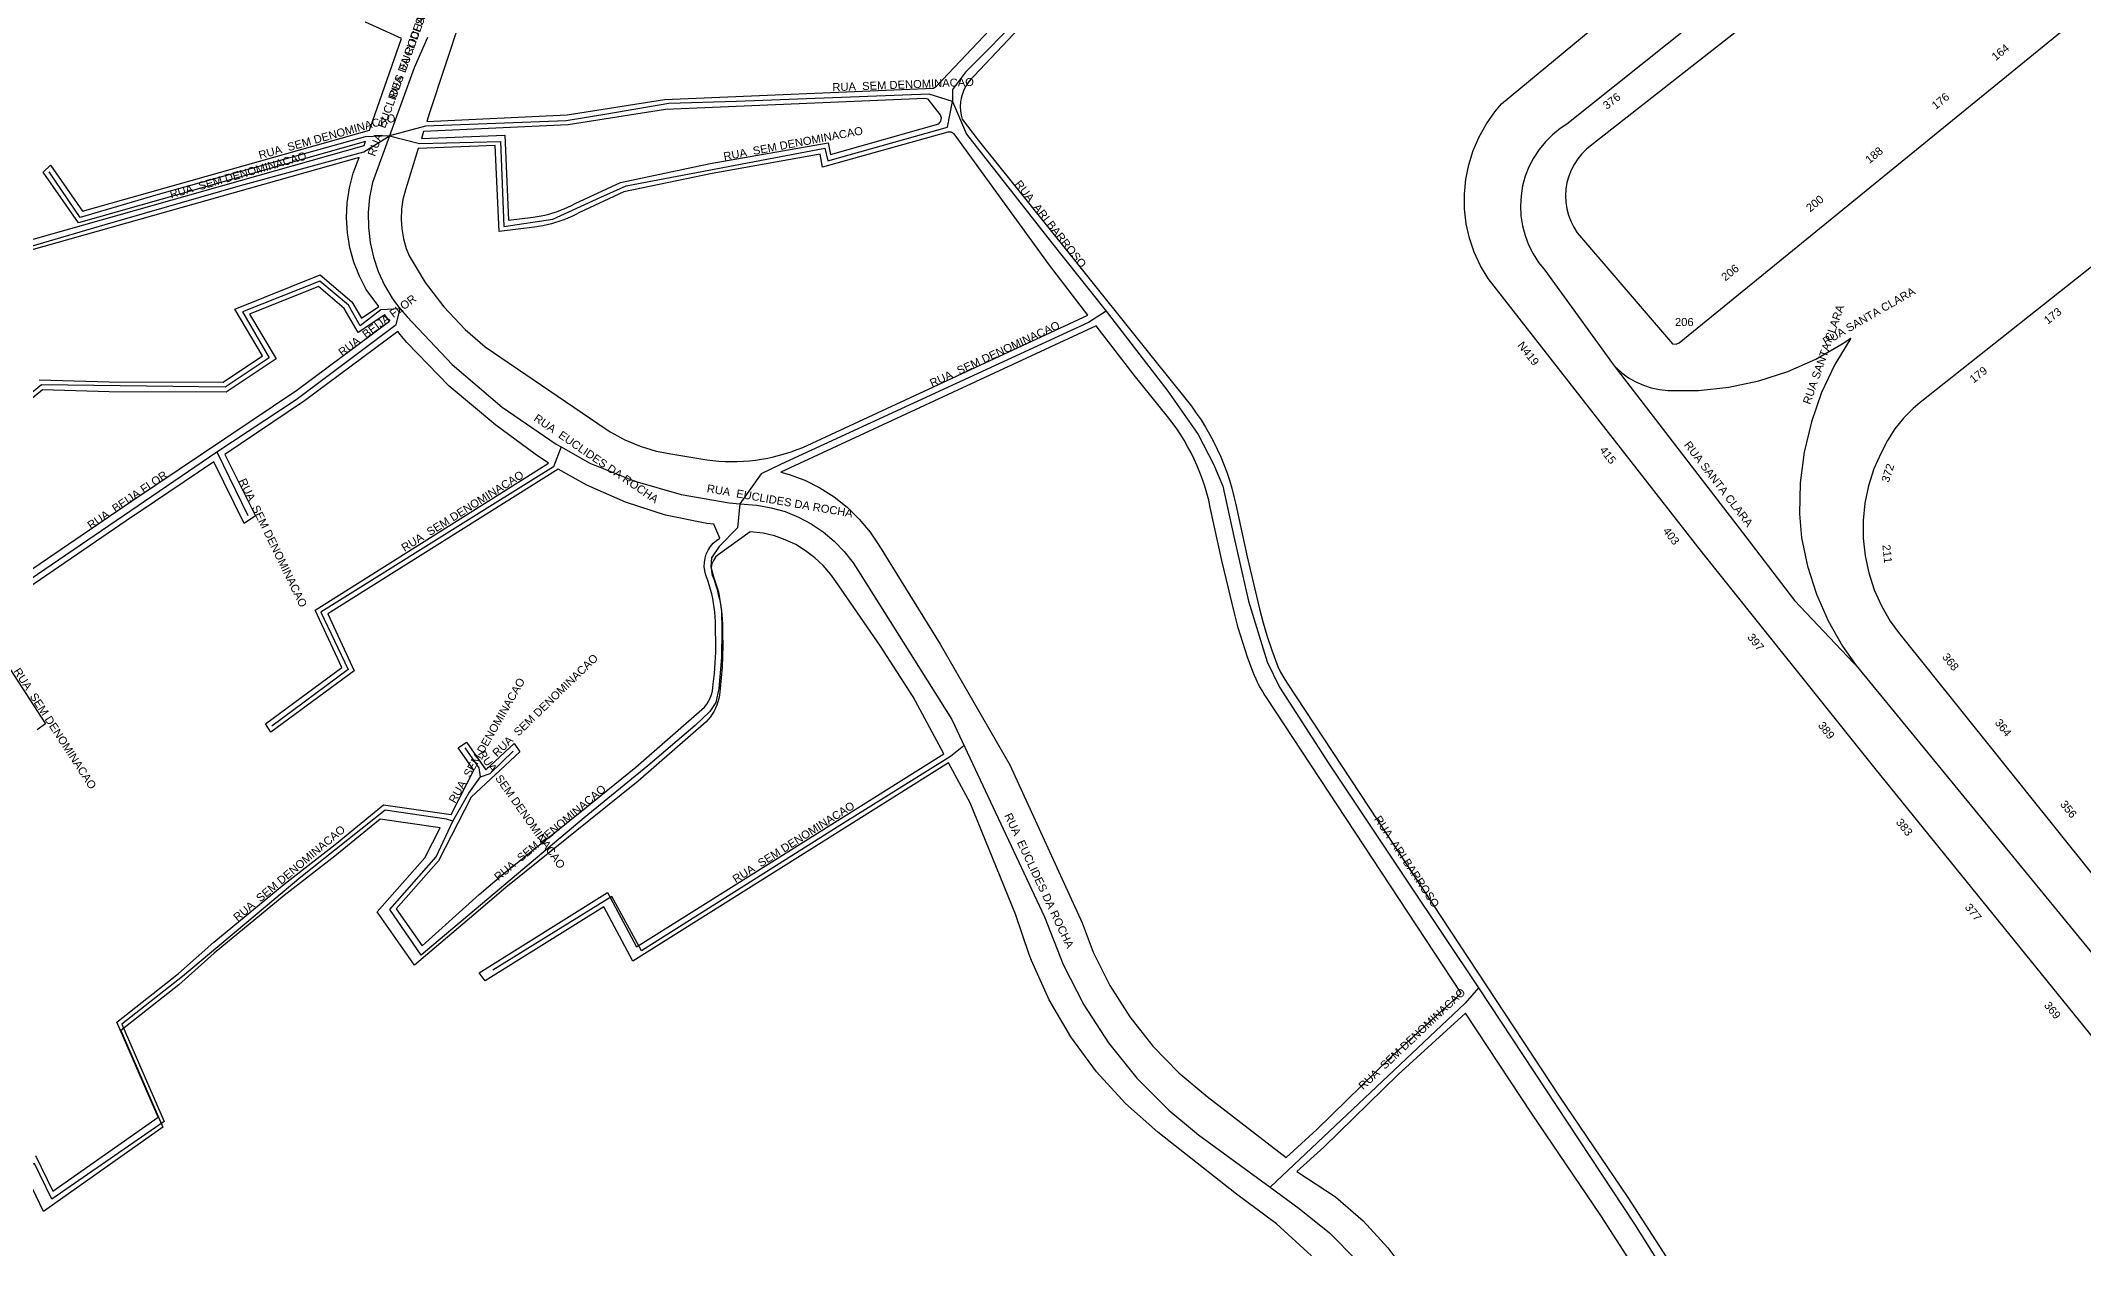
# Model space of a CAD drawing. Header units: millimetres. Extents: x 617751 to 636088, y 68402 to 77988.
# Drawn here: x 628603.1 to 628909.4, y 71930.2 to 72111.1 of the extents above; entities that cross this region are included whole.
import ezdxf

# ---------------------------------------------------------------- set-up
doc = ezdxf.new("R2010")
doc.units = ezdxf.units.MM
doc.header["$LTSCALE"] = 3
doc.header["$MEASUREMENT"] = 0
for name, color, linetype in [('ALINHAMENTO PREDIAL', 120, 'Continuous'), ('NOME LOGRADOURO', 252, 'Continuous'), ('NUMERAÇÃO', 7, 'Continuous')]:
    doc.layers.add(name, color=color, linetype=linetype)
doc.styles.get("Standard").update_dxf_attribs({"font": 'arial.ttf'})

msp = doc.modelspace()

# ---------------------------------------------------------------- linework, layer by layer
at = {"layer": 'ALINHAMENTO PREDIAL'}
for points in [[(628914.41, 71957.36), (628878.2, 72002.08), (628852.14, 72034.6), (628820.14, 72075.48), (628819, 72077.4), (628818.08, 72079.43), (628817.36, 72081.54), (628816.88, 72083.71), (628816.62, 72085.93), (628816.6, 72088.16), (628816.8, 72090.38), (628817.24, 72092.56), (628817.91, 72094.69), (628818.79, 72096.74), (628819.89, 72098.68), (628821.18, 72100.5), (628822.17, 72101.66), (628866.09, 72138.06), (628895.84, 72162.78), (628924.42, 72185.91)], [(628914.41, 71957.36), (628878.2, 72002.08), (628852.14, 72034.6), (628820.14, 72075.48), (628819, 72077.4), (628818.08, 72079.43), (628817.36, 72081.54), (628816.88, 72083.71), (628816.62, 72085.93), (628816.6, 72088.16), (628816.8, 72090.38), (628817.24, 72092.56), (628817.91, 72094.69), (628818.79, 72096.74), (628819.89, 72098.68), (628821.18, 72100.5), (628822.17, 72101.66), (628866.09, 72138.06), (628895.84, 72162.78), (628924.42, 72185.91)], [(628914.41, 71957.36), (628878.2, 72002.08), (628852.14, 72034.6), (628820.14, 72075.48), (628819, 72077.4), (628818.08, 72079.43), (628817.36, 72081.54), (628816.88, 72083.71), (628816.62, 72085.93), (628816.6, 72088.16), (628816.8, 72090.38), (628817.24, 72092.56), (628817.91, 72094.69), (628818.79, 72096.74), (628819.89, 72098.68), (628821.18, 72100.5), (628822.17, 72101.66), (628866.09, 72138.06), (628895.84, 72162.78), (628924.42, 72185.91)], [(628936.82, 72175.91), (628889.23, 72137.48), (628835.68, 72095.51), (628834.91, 72094.89), (628834.21, 72094.2), (628833.58, 72093.44), (628833.04, 72092.61), (628832.59, 72091.74), (628832.23, 72090.82), (628831.97, 72089.87), (628831.81, 72088.89), (628831.75, 72087.91), (628831.8, 72086.92), (628831.95, 72085.95), (628832.2, 72084.99), (628832.55, 72084.07), (628832.99, 72083.19), (628833.52, 72082.36), (628834.14, 72081.59), (628847.81, 72065.69), (628848.33, 72065.64), (628848.8, 72065.85), (628956.65, 72153.73)], [(628936.82, 72175.91), (628889.23, 72137.48), (628835.68, 72095.51), (628834.91, 72094.89), (628834.21, 72094.2), (628833.58, 72093.44), (628833.04, 72092.61), (628832.59, 72091.74), (628832.23, 72090.82), (628831.97, 72089.87), (628831.81, 72088.89), (628831.75, 72087.91), (628831.8, 72086.92), (628831.95, 72085.95), (628832.2, 72084.99), (628832.55, 72084.07), (628832.99, 72083.19), (628833.52, 72082.36), (628834.14, 72081.59), (628847.81, 72065.69), (628848.33, 72065.64), (628848.8, 72065.85), (628956.65, 72153.73)], [(628936.82, 72175.91), (628889.23, 72137.48), (628835.68, 72095.51), (628834.91, 72094.89), (628834.21, 72094.2), (628833.58, 72093.44), (628833.04, 72092.61), (628832.59, 72091.74), (628832.23, 72090.82), (628831.97, 72089.87), (628831.81, 72088.89), (628831.75, 72087.91), (628831.8, 72086.92), (628831.95, 72085.95), (628832.2, 72084.99), (628832.55, 72084.07), (628832.99, 72083.19), (628833.52, 72082.36), (628834.14, 72081.59), (628847.81, 72065.69), (628848.33, 72065.64), (628848.8, 72065.85), (628956.65, 72153.73)], [(628770.33, 72134.77), (628743.03, 72105.84), (628742.58, 72105.38), (628742.18, 72104.88), (628741.83, 72104.34), (628741.54, 72103.77), (628741.31, 72103.17), (628741.14, 72102.55), (628741.04, 72101.91), (628741, 72101.27), (628741.03, 72100.63), (628741.13, 72099.99), (628741.29, 72099.37), (628743.7, 72096.21), (628757.11, 72079.48), (628769.95, 72063.47), (628774.89, 72057.35), (628775.66, 72056.36), (628776.39, 72055.34), (628777.1, 72054.3), (628777.76, 72053.24), (628778.39, 72052.16), (628778.98, 72051.05), (628779.54, 72049.93), (628780.05, 72048.79), (628780.53, 72047.63), (628780.96, 72046.45), (628781.36, 72045.26), (628781.71, 72044.06), (628782.03, 72042.85), (628782.3, 72041.62), (628784, 72033.79), (628785.86, 72025.99), (628786.42, 72023.91), (628787.04, 72021.85), (628787.72, 72019.81), (628788.64, 72017.35), (628789.04, 72016.49), (628789.5, 72015.66), (628790.01, 72014.86), (628830.79, 71952.97), (628841.09, 71937.75), (628851.03, 71922.38)], [(628770.33, 72134.77), (628743.03, 72105.84), (628742.58, 72105.38), (628742.18, 72104.88), (628741.83, 72104.34), (628741.54, 72103.77), (628741.31, 72103.17), (628741.14, 72102.55), (628741.04, 72101.91), (628741, 72101.27), (628741.03, 72100.63), (628741.13, 72099.99), (628741.29, 72099.37), (628743.7, 72096.21), (628757.11, 72079.48), (628769.95, 72063.47), (628774.89, 72057.35), (628775.66, 72056.36), (628776.39, 72055.34), (628777.1, 72054.3), (628777.76, 72053.24), (628778.39, 72052.16), (628778.98, 72051.05), (628779.54, 72049.93), (628780.05, 72048.79), (628780.53, 72047.63), (628780.96, 72046.45), (628781.36, 72045.26), (628781.71, 72044.06), (628782.03, 72042.85), (628782.3, 72041.62), (628784, 72033.79), (628785.86, 72025.99), (628786.42, 72023.91), (628787.04, 72021.85), (628787.72, 72019.81), (628788.64, 72017.35), (628789.04, 72016.49), (628789.5, 72015.66), (628790.01, 72014.86), (628830.79, 71952.97), (628841.09, 71937.75), (628851.03, 71922.38)], [(628770.33, 72134.77), (628743.03, 72105.84), (628742.58, 72105.38), (628742.18, 72104.88), (628741.83, 72104.34), (628741.54, 72103.77), (628741.31, 72103.17), (628741.14, 72102.55), (628741.04, 72101.91), (628741, 72101.27), (628741.03, 72100.63), (628741.13, 72099.99), (628741.29, 72099.37), (628743.7, 72096.21), (628757.11, 72079.48), (628769.95, 72063.47), (628774.89, 72057.35), (628775.66, 72056.36), (628776.39, 72055.34), (628777.1, 72054.3), (628777.76, 72053.24), (628778.39, 72052.16), (628778.98, 72051.05), (628779.54, 72049.93), (628780.05, 72048.79), (628780.53, 72047.63), (628780.96, 72046.45), (628781.36, 72045.26), (628781.71, 72044.06), (628782.03, 72042.85), (628782.3, 72041.62), (628784, 72033.79), (628785.86, 72025.99), (628786.42, 72023.91), (628787.04, 72021.85), (628787.72, 72019.81), (628788.64, 72017.35), (628789.04, 72016.49), (628789.5, 72015.66), (628790.01, 72014.86), (628830.79, 71952.97), (628841.09, 71937.75), (628851.03, 71922.38)], [(628598.97, 72080.55), (628651.62, 72095.43), (628651.83, 72096.01), (628608.75, 72083.84), (628603.49, 72091.42), (628604.58, 72092.48), (628609.38, 72085.57), (628652.43, 72097.73), (628652.88, 72099.01), (628657.22, 72111.49), (628642.01, 72118.4), (628622.62, 72124.01), (628608.08, 72122.15), (628590.69, 72126.89)], [(628660.98, 72099.05), (628682.04, 72100.05), (628696.63, 72102.32), (628736.99, 72104.05), (628737.45, 72104.32), (628746.26, 72113.65), (628749.12, 72116.67), (628748.03, 72118.32), (628741.28, 72120.36), (628733.66, 72120.43), (628731.25, 72114.38), (628724.12, 72115.51), (628700.89, 72119.59), (628670.29, 72124.74), (628668.98, 72122.29), (628666.96, 72117.33), (628666.03, 72114.37), (628661.35, 72100.18), (628660.98, 72099.05)], [(628660.18, 72096.49), (628672.7, 72097), (628673.27, 72084.23), (628676.94, 72084.69), (628677.54, 72084.78), (628678.13, 72084.89), (628678.72, 72085.01), (628679.31, 72085.16), (628679.89, 72085.32), (628680.47, 72085.51), (628681.04, 72085.72), (628681.6, 72085.94), (628682.16, 72086.18), (628682.7, 72086.44), (628683.24, 72086.72), (628690.06, 72089.91), (628703.51, 72092.73), (628721.18, 72095.84), (628721.52, 72094.09), (628737.78, 72098.68), (628738.1, 72099.08), (628738.17, 72099.59), (628737.98, 72100.06), (628736.18, 72102.36), (628735.69, 72102.46), (628696.78, 72100.82), (628682.19, 72098.55), (628660.51, 72097.52), (628660.18, 72096.49)], [(628659.71, 72094.97), (628657.78, 72088.8), (628657.42, 72087.36), (628657.21, 72085.89), (628657.16, 72084.4), (628657.26, 72082.92), (628657.51, 72081.45), (628657.92, 72080.02), (628658.37, 72078.88), (628660.77, 72074.92), (628663.57, 72071.24), (628666.74, 72067.87), (628669.73, 72065.25), (628686.63, 72053.79), (628688.48, 72052.53), (628690.69, 72051.33), (628693.01, 72050.36), (628695.41, 72049.64), (628697.88, 72049.18), (628701.17, 72048.64), (628702.07, 72048.47), (628702.98, 72048.32), (628703.89, 72048.21), (628704.8, 72048.13), (628705.72, 72048.08), (628706.64, 72048.06), (628707.56, 72048.07), (628708.47, 72048.11), (628709.39, 72048.18), (628710.3, 72048.29), (628711.21, 72048.42), (628712.12, 72048.58), (628713.01, 72048.78), (628713.9, 72049), (628714.79, 72049.26), (628715.66, 72049.54), (628716.52, 72049.85), (628717.38, 72050.19), (628760.15, 72070.02), (628754.4, 72077.5), (628740.07, 72097.17), (628739.62, 72097.42), (628739.11, 72097.42), (628720.36, 72092.21), (628719.99, 72094.11), (628703.79, 72091.25), (628690.54, 72088.48), (628683.92, 72085.38), (628683.34, 72085.08), (628682.75, 72084.8), (628682.15, 72084.54), (628681.54, 72084.3), (628680.93, 72084.08), (628680.31, 72083.88), (628679.68, 72083.71), (628679.05, 72083.55), (628678.41, 72083.41), (628677.77, 72083.3), (628677.13, 72083.21), (628671.85, 72082.54), (628671.27, 72095.44), (628659.71, 72094.97)], [(628602.85, 72060.32), (628613.39, 72060.02), (628630.47, 72059.98), (628636.37, 72063.92), (628632.21, 72070.89), (628645.02, 72076.03), (628649.77, 72072), (628651.21, 72069.56), (628653.8, 72071.28), (628651.93, 72073.84), (628650.89, 72075.84), (628650.06, 72077.94), (628649.46, 72080.12), (628649.09, 72082.35), (628648.95, 72084.6), (628649.05, 72086.86), (628649.39, 72089.09), (628649.95, 72091.28), (628650.87, 72093.66), (628599.34, 72079.1)], [(628602.85, 72060.32), (628613.39, 72060.02), (628630.47, 72059.98), (628636.37, 72063.92), (628632.21, 72070.89), (628645.02, 72076.03), (628649.77, 72072), (628651.21, 72069.56), (628653.8, 72071.28), (628651.93, 72073.84), (628650.89, 72075.84), (628650.06, 72077.94), (628649.46, 72080.12), (628649.09, 72082.35), (628648.95, 72084.6), (628649.05, 72086.86), (628649.39, 72089.09), (628649.95, 72091.28), (628650.87, 72093.66), (628599.34, 72079.1)], [(628914.46, 72080.3), (628884.95, 72056.91), (628883.9, 72056.02), (628882.44, 72054.56), (628881.14, 72052.95), (628880.02, 72051.21), (628879.08, 72049.36), (628878.01, 72046.95), (628877.2, 72044.43), (628876.65, 72041.84), (628876.38, 72039.22), (628876.39, 72036.57), (628876.67, 72033.95), (628877.22, 72031.36), (628878.05, 72028.85)], [(628586.28, 72021.37), (628616.73, 72042.15), (628641.51, 72058.78), (628655.39, 72069.12), (628654.69, 72070.07), (628650.73, 72067.43), (628648.6, 72071.02), (628644.74, 72074.3), (628634.4, 72070.15), (628638.39, 72063.47), (628630.92, 72058.47), (628613.37, 72058.52), (628603.37, 72058.8), (628593.75, 72050.9)], [(628620.69, 71949.82), (628614.5, 71964.02), (628623.77, 71971.35), (628629.07, 71976.05), (628639.6, 71984.74), (628647.25, 71990.66), (628654.51, 71996.59), (628664.66, 71995.14), (628668.06, 72001.83), (628665.72, 72005.17), (628666.95, 72006.03), (628669.87, 72001.86), (628674.08, 72005.82), (628674.96, 72004.58), (628667.67, 71997.74), (628662.77, 71988.21), (628656.4, 71981.01), (628660.31, 71975.46), (628668.83, 71983.15), (628672.55, 71986.3), (628685.01, 71996.3), (628692.35, 72002.26), (628702.64, 72011.25), (628702.97, 72011.68), (628703.26, 72012.14), (628703.5, 72012.62), (628703.69, 72013.13), (628703.82, 72013.65), (628703.91, 72014.18), (628703.94, 72014.72), (628704.12, 72016.31), (628704.24, 72017.9), (628704.32, 72019.49), (628704.33, 72021.09), (628704.3, 72022.68), (628704.31, 72023.38), (628704.29, 72024.08), (628704.26, 72024.78), (628704.2, 72025.47), (628704.11, 72026.17), (628704, 72026.86), (628703.87, 72027.55), (628703.72, 72028.23), (628703.55, 72028.9), (628703.35, 72029.57), (628703.13, 72030.24), (628702.83, 72031.05), (628702.67, 72031.67), (628702.6, 72032.31), (628702.62, 72032.95), (628702.72, 72033.58), (628702.91, 72034.2), (628703.18, 72034.78), (628703.53, 72035.32), (628703.95, 72035.81), (628704.43, 72036.24), (628704.94, 72036.6), (628704.03, 72038.67), (628702.99, 72038.77), (628696.8, 72040.05), (628690.77, 72041.97), (628684.98, 72044.52), (628680.72, 72046.94), (628646.16, 72025.24), (628650.13, 72016.72), (628637.63, 72007.5), (628636.83, 72008.77), (628648.25, 72017.2), (628644.24, 72025.81), (628679.26, 72047.8), (628677.23, 72049.16), (628671.37, 72053.51), (628664.37, 72059.37), (628658.02, 72065.92), (628657, 72067.11), (628656.64, 72067.55), (628642.66, 72057.15), (628630.73, 72049.14), (628635.3, 72039.91), (628633.62, 72038.79), (628629.05, 72048.01), (628617.85, 72040.49), (628616.86, 72039.82), (628593.83, 72024.11), (628603.8, 72008.76), (628602.55, 72007.87)], [(628761.4, 72068.39), (628714.07, 72046.46), (628715.35, 72046.13), (628717.71, 72045.25), (628719.96, 72044.12), (628722.09, 72042.77), (628724.06, 72041.21), (628725.86, 72039.44), (628727.47, 72037.5), (628728.86, 72035.4), (628738, 72020.7), (628748.45, 72002.61), (628759.28, 71978.94), (628760.94, 71974.55), (628763.41, 71969.55), (628766.4, 71964.84), (628769.85, 71960.46), (628773.75, 71956.46), (628778.04, 71952.9), (628789.87, 71943.76), (628794.48, 71947.96), (628805.63, 71958.83), (628816.12, 71968.39), (628786.93, 72012.69), (628786.58, 72013.22), (628786.25, 72013.75), (628785.94, 72014.3), (628785.64, 72014.86), (628785.37, 72015.43), (628785.11, 72016), (628784.88, 72016.59), (628784.08, 72018.75), (628783.35, 72020.93), (628782.69, 72023.13), (628782.1, 72025.35), (628780.2, 72033.25), (628778.48, 72041.2), (628778.25, 72042.26), (628777.98, 72043.31), (628777.67, 72044.35), (628777.32, 72045.39), (628776.94, 72046.41), (628776.53, 72047.41), (628776.08, 72048.4), (628775.6, 72049.38), (628775.09, 72050.34), (628774.55, 72051.28), (628773.97, 72052.2), (628773.36, 72053.1), (628772.72, 72053.98), (628772.05, 72054.84), (628767.07, 72061.01), (628761.4, 72068.39)], [(628793.65, 71929.01), (628788.43, 71933.81), (628782.44, 71938.24), (628770.6, 71947.53), (628765.77, 71951.83), (628761.43, 71956.61), (628757.6, 71961.82), (628754.34, 71967.4), (628751.68, 71973.29), (628751.35, 71974.16), (628749.29, 71980.22), (628742.46, 71996.91), (628739.24, 72002.91), (628691.88, 71973.2), (628687.53, 71981.34), (628669.73, 71970.23), (628668.84, 71971.44), (628688.09, 71983.46), (628692.44, 71975.33), (628738.52, 72004.24), (628733.91, 72012.8), (628729.04, 72020.38), (628722.57, 72029.72), (628721.58, 72031.15), (628720.45, 72032.46), (628719.19, 72033.65), (628717.81, 72034.7), (628716.33, 72035.61), (628714.76, 72036.35), (628713.12, 72036.92), (628711.44, 72037.32), (628709.5, 72037.55), (628704.7, 72034.1), (628704.29, 72033.71), (628703.97, 72033.24), (628703.75, 72032.72), (628703.65, 72032.16), (628703.67, 72031.6), (628703.8, 72031.05), (628704.07, 72030.34), (628704.31, 72029.62), (628704.52, 72028.89), (628704.71, 72028.16), (628704.88, 72027.42), (628705.02, 72026.67), (628705.14, 72025.92), (628705.23, 72025.17), (628705.3, 72024.41), (628705.34, 72023.66), (628705.36, 72022.9), (628705.35, 72022.14), (628705.38, 72020.52), (628705.36, 72018.89), (628705.29, 72017.27), (628705.16, 72015.65), (628704.98, 72014.03), (628704.95, 72013.53), (628704.89, 72013.03), (628704.79, 72012.53), (628704.66, 72012.04), (628704.5, 72011.56), (628704.3, 72011.1), (628704.07, 72010.65), (628703.81, 72010.21), (628703.53, 72009.8), (628703.21, 72009.4), (628702.87, 72009.03), (628692.69, 72000.18), (628685.32, 71994.2), (628672.87, 71984.21), (628668.04, 71980.11), (628659.17, 71972.57), (628653.54, 71980.57), (628660.7, 71988.66), (628662.99, 71993.18), (628654, 71994.46), (628647.23, 71988.93), (628639.59, 71983.02), (628629.09, 71974.36), (628623.79, 71969.65), (628615.12, 71962.8), (628621.43, 71948.31), (628603.52, 71935.68), (628600.75, 71941.39)], [(628793.65, 71929.01), (628788.43, 71933.81), (628782.44, 71938.24), (628770.6, 71947.53), (628765.77, 71951.83), (628761.43, 71956.61), (628757.6, 71961.82), (628754.34, 71967.4), (628751.68, 71973.29), (628751.35, 71974.16), (628749.29, 71980.22), (628742.46, 71996.91), (628739.24, 72002.91), (628691.88, 71973.2), (628687.53, 71981.34), (628669.73, 71970.23), (628668.84, 71971.44), (628688.09, 71983.46), (628692.44, 71975.33), (628738.52, 72004.24), (628733.91, 72012.8), (628729.04, 72020.38), (628722.57, 72029.72), (628721.58, 72031.15), (628720.45, 72032.46), (628719.19, 72033.65), (628717.81, 72034.7), (628716.33, 72035.61), (628714.76, 72036.35), (628713.12, 72036.92), (628711.44, 72037.32), (628709.5, 72037.55), (628704.7, 72034.1), (628704.29, 72033.71), (628703.97, 72033.24), (628703.75, 72032.72), (628703.65, 72032.16), (628703.67, 72031.6), (628703.8, 72031.05), (628704.07, 72030.34), (628704.31, 72029.62), (628704.52, 72028.89), (628704.71, 72028.16), (628704.88, 72027.42), (628705.02, 72026.67), (628705.14, 72025.92), (628705.23, 72025.17), (628705.3, 72024.41), (628705.34, 72023.66), (628705.36, 72022.9), (628705.35, 72022.14), (628705.38, 72020.52), (628705.36, 72018.89), (628705.29, 72017.27), (628705.16, 72015.65), (628704.98, 72014.03), (628704.95, 72013.53), (628704.89, 72013.03), (628704.79, 72012.53), (628704.66, 72012.04), (628704.5, 72011.56), (628704.3, 72011.1), (628704.07, 72010.65), (628703.81, 72010.21), (628703.53, 72009.8), (628703.21, 72009.4), (628702.87, 72009.03), (628692.69, 72000.18), (628685.32, 71994.2), (628672.87, 71984.21), (628668.04, 71980.11), (628659.17, 71972.57), (628653.54, 71980.57), (628660.7, 71988.66), (628662.99, 71993.18), (628654, 71994.46), (628647.23, 71988.93), (628639.59, 71983.02), (628629.09, 71974.36), (628623.79, 71969.65), (628615.12, 71962.8), (628621.43, 71948.31), (628603.52, 71935.68), (628600.75, 71941.39)], [(628793.65, 71929.01), (628788.43, 71933.81), (628782.44, 71938.24), (628770.6, 71947.53), (628765.77, 71951.83), (628761.43, 71956.61), (628757.6, 71961.82), (628754.34, 71967.4), (628751.68, 71973.29), (628751.35, 71974.16), (628749.29, 71980.22), (628742.46, 71996.91), (628739.24, 72002.91), (628691.88, 71973.2), (628687.53, 71981.34), (628669.73, 71970.23), (628668.84, 71971.44), (628688.09, 71983.46), (628692.44, 71975.33), (628738.52, 72004.24), (628733.91, 72012.8), (628729.04, 72020.38), (628722.57, 72029.72), (628721.58, 72031.15), (628720.45, 72032.46), (628719.19, 72033.65), (628717.81, 72034.7), (628716.33, 72035.61), (628714.76, 72036.35), (628713.12, 72036.92), (628711.44, 72037.32), (628709.5, 72037.55), (628704.7, 72034.1), (628704.29, 72033.71), (628703.97, 72033.24), (628703.75, 72032.72), (628703.65, 72032.16), (628703.67, 72031.6), (628703.8, 72031.05), (628704.07, 72030.34), (628704.31, 72029.62), (628704.52, 72028.89), (628704.71, 72028.16), (628704.88, 72027.42), (628705.02, 72026.67), (628705.14, 72025.92), (628705.23, 72025.17), (628705.3, 72024.41), (628705.34, 72023.66), (628705.36, 72022.9), (628705.35, 72022.14), (628705.38, 72020.52), (628705.36, 72018.89), (628705.29, 72017.27), (628705.16, 72015.65), (628704.98, 72014.03), (628704.95, 72013.53), (628704.89, 72013.03), (628704.79, 72012.53), (628704.66, 72012.04), (628704.5, 72011.56), (628704.3, 72011.1), (628704.07, 72010.65), (628703.81, 72010.21), (628703.53, 72009.8), (628703.21, 72009.4), (628702.87, 72009.03), (628692.69, 72000.18), (628685.32, 71994.2), (628672.87, 71984.21), (628668.04, 71980.11), (628659.17, 71972.57), (628653.54, 71980.57), (628660.7, 71988.66), (628662.99, 71993.18), (628654, 71994.46), (628647.23, 71988.93), (628639.59, 71983.02), (628629.09, 71974.36), (628623.79, 71969.65), (628615.12, 71962.8), (628621.43, 71948.31), (628603.52, 71935.68), (628600.75, 71941.39)], [(628878.05, 72028.85), (628879.13, 72026.44), (628880.45, 72024.15), (628881.69, 72022.42), (628929.36, 71962.97)], [(628846.92, 71919.77), (628837.03, 71935.07), (628826.74, 71950.27), (628816.77, 71965.4), (628806.65, 71956.18), (628795.5, 71945.31), (628791.48, 71941.66), (628797.28, 71937.86), (628801.41, 71934.24), (628805.13, 71930.2), (628808.41, 71925.8)], [(628846.92, 71919.77), (628837.03, 71935.07), (628826.74, 71950.27), (628816.77, 71965.4), (628806.65, 71956.18), (628795.5, 71945.31), (628791.48, 71941.66), (628797.28, 71937.86), (628801.41, 71934.24), (628805.13, 71930.2), (628808.41, 71925.8)], [(628846.92, 71919.77), (628837.03, 71935.07), (628826.74, 71950.27), (628816.77, 71965.4), (628806.65, 71956.18), (628795.5, 71945.31), (628791.48, 71941.66), (628797.28, 71937.86), (628801.41, 71934.24), (628805.13, 71930.2), (628808.41, 71925.8)], [(628602.33, 71944.03), (628604.91, 71938.71), (628620.69, 71949.82)]]:
    msp.add_lwpolyline(points, dxfattribs=at)
at = {"layer": 'NOME LOGRADOURO'}
for points in [[(628917.77, 72167.06), (628831.98, 72098.65), (628830.98, 72097.99), (628829.81, 72097.05), (628828.74, 72095.99), (628827.79, 72094.82), (628826.96, 72093.56), (628826.27, 72092.23), (628825.73, 72090.82), (628825.33, 72089.37), (628825.09, 72087.89), (628825.01, 72086.38), (628825.08, 72084.88), (628825.31, 72083.39), (628825.69, 72081.94), (628826.23, 72080.53), (628826.9, 72079.19), (628827.72, 72077.92), (628828.66, 72076.75), (628839.04, 72062.42)], [(628750.64, 72115.33), (628741.8, 72106.43), (628739.84, 72103.81), (628739.84, 72102.02)], [(628661.12, 72111.6), (628659.11, 72107.06), (628655.42, 72096.88)], [(628739.84, 72102.02), (628736.31, 72103.12), (628707.44, 72102.02), (628697.3, 72101.71), (628687.68, 72100.1), (628681.88, 72099.11), (628660.81, 72098.33), (628655.42, 72096.88)], [(628655.42, 72096.88), (628659.92, 72095.73), (628672.04, 72096.04), (628672.56, 72083.3), (628679.9, 72084.39), (628687.08, 72087.67), (628690.89, 72089.39), (628720.71, 72095.01), (628721.13, 72093.13), (628739.07, 72098.18), (628739.84, 72102.02)], [(628739.84, 72102.02), (628741.92, 72097.13), (628754.69, 72080.9), (628762.87, 72070.62)], [(628590.7, 72077.93), (628600.69, 72080.07), (628612.79, 72083.61), (628633.08, 72089.45), (628651.57, 72094.49), (628655.42, 72096.88)], [(628655.42, 72096.88), (628651.74, 72096.74), (628620.73, 72088.08), (628609.04, 72084.64), (628604.37, 72091.51)], [(628655.42, 72096.88), (628652.87, 72089.87), (628652.42, 72087.65), (628652.21, 72085.4), (628652.24, 72083.14), (628652.5, 72080.89), (628653, 72078.68), (628653.72, 72076.54), (628654.67, 72074.48), (628655.82, 72072.54), (628656.6, 72071.45), (628657.02, 72070.95)], [(628657.02, 72070.95), (628654.11, 72070.8), (628651, 72068.39), (628649.24, 72071.5), (628644.94, 72075.11), (628633.36, 72070.49), (628637.35, 72063.6), (628630.74, 72059.23), (628603.22, 72059.57), (628593.4, 72051.58), (628589.01, 72047.16), (628568.1, 72043.41), (628544.3, 72026.76), (628535.69, 72035.45), (628532.27, 72037.56), (628527.34, 72037.72), (628519.18, 72036.21), (628510.84, 72032.64), (628505.34, 72027.75), (628502.13, 72023.3), (628500.55, 72021.91)], [(628629.53, 72049.53), (628641.41, 72057.35), (628656.41, 72068.62), (628657.02, 72070.95)], [(628657.02, 72070.95), (628658.04, 72069.73), (628664.82, 72062.61), (628672.31, 72056.24), (628680.42, 72050.68), (628681.17, 72050.25)], [(628762.87, 72070.62), (628760.22, 72068.91), (628714.16, 72047.65), (628711.16, 72046.24), (628707.93, 72041.71)], [(628762.87, 72070.62), (628772.12, 72058.61), (628776.66, 72052.12), (628778.98, 72047.65), (628780.35, 72044.37), (628782.03, 72036.84), (628784.23, 72027.12), (628787.04, 72018.04), (628788.89, 72014.23), (628796.24, 72002.88), (628808.11, 71985), (628818.73, 71969.17)], [(628839.04, 72062.42), (628840.18, 72061.37), (628841.19, 72060.63), (628842.28, 72060), (628843.43, 72059.49), (628844.62, 72059.1), (628845.85, 72058.84), (628847.1, 72058.71), (628851.69, 72058.71), (628856.25, 72059.19), (628860.73, 72060.14), (628865.09, 72061.56), (628869.28, 72063.42), (628873.26, 72065.71), (628874.54, 72066.58)], [(628874.54, 72066.58), (628872.13, 72062.6), (628870.15, 72058.4), (628868.62, 72054), (628867.55, 72049.48), (628866.97, 72044.86), (628866.87, 72040.21), (628867.13, 72036.65), (628868.03, 72032.37), (628869.37, 72028.2), (628871.13, 72024.2), (628873.31, 72020.41), (628875.36, 72017.51)], [(628839.04, 72062.42), (628858.28, 72037.44), (628866.08, 72027.25), (628874.91, 72017.94), (628875.36, 72017.51)], [(628592.84, 72024.55), (628629.53, 72049.53)], [(628629.53, 72049.53), (628634.17, 72039.97)], [(628681.17, 72050.25), (628680, 72047.28), (628671.24, 72041.81), (628645.13, 72025.51), (628649.21, 72016.89), (628637.75, 72008.41)], [(628681.17, 72050.25), (628685.43, 72047.83), (628692.17, 72045.12), (628699.16, 72043.13), (628706.32, 72041.88), (628707.93, 72041.71)], [(628707.93, 72041.71), (628707.59, 72038.14), (628704.85, 72035.34), (628703.69, 72033.65), (628703.58, 72032.28), (628704.02, 72030.63), (628704.74, 72028.55), (628705.17, 72025.7), (628705.23, 72022.8), (628705.17, 72018.69), (628704.79, 72014.07), (628704.35, 72011.93), (628703.42, 72010.62), (628701.23, 72008.48), (628694.15, 72002.44), (628684.61, 71994.66), (628660.14, 71974.09), (628655.43, 71980.94), (628662.39, 71988.83), (628664.91, 71994.15)], [(628707.93, 72041.71), (628710.5, 72041.52), (628712.64, 72041.15), (628714.72, 72040.56), (628716.73, 72039.75), (628718.64, 72038.74), (628720.44, 72037.53), (628722.1, 72036.14), (628723.61, 72034.59), (628724.95, 72032.88), (628725.98, 72031.26), (628739.71, 72009.38), (628753.61, 71979.83), (628756.43, 71972.67), (628759.51, 71966.62), (628763.2, 71960.92), (628767.46, 71955.64), (628772.26, 71950.83), (628776.71, 71947.16), (628787.46, 71939.31)], [(628875.36, 72017.51), (628931.78, 71948.69), (628997.06, 71866.45), (629058.9, 71789.51), (629100.01, 71739.46), (629131.82, 71699.64)], [(628669.05, 72000.79), (628668.86, 72002.17), (628666.74, 72005.17)], [(628741.55, 72005.48), (628739.51, 72003.85), (628722.53, 71993.26), (628693.2, 71974.73), (628688.74, 71982.88), (628670.88, 71971.81)], [(628669.05, 72000.79), (628670.48, 72001.33), (628673.94, 72004.67)], [(628664.91, 71994.15), (628667.32, 71998.36), (628669.05, 72000.79)], [(628664.91, 71994.15), (628663.93, 71994.48), (628654.77, 71995.82), (628642.13, 71985.77), (628624.37, 71970.89), (628615.28, 71963.73), (628621.63, 71949.13), (628604.75, 71937.52), (628602.17, 71942.87), (628599.09, 71941.33), (628594.12, 71943.57), (628591.19, 71946.57), (628587.03, 71947.46), (628581.87, 71951.73)], [(628818.73, 71969.17), (628816.71, 71966.87), (628787.46, 71939.31)], [(628818.73, 71969.17), (628842.09, 71933.76), (628863.1, 71900.4), (628869.51, 71889.6), (628893.44, 71841.92), (628899.99, 71827.67)], [(628787.46, 71939.31), (628791.84, 71936.11), (628796.35, 71932.45), (628800.45, 71928.34), (628804.1, 71923.82), (628807.26, 71918.95), (628826.94, 71890.01), (628834.35, 71880.11), (628837.51, 71875.13), (628850.53, 71850.33), (628861.41, 71828.55)]]:
    msp.add_lwpolyline(points, dxfattribs=at)

# ---------------------------------------------------------------- texts
for s, rotation, p in [('RUA  EUCLIDES DA ROCHA', 70.05, (628656.33, 72102.31)), ('RUA  EUCLIDES DA ROCHA', 70.05, (628653.21, 72093.71)), ('RUA  SEM DENOMINACAO', 2.17, (628721.84, 72103.57)), ('RUA  SEM DENOMINACAO', 15.61, (628635.97, 72093.37)), ('RUA  SEM DENOMINACAO', 10.67, (628705.61, 72093.18)), ('RUA  SEM DENOMINACAO', 16.08, (628622.66, 72087.49)), ('RUA  ARI BARROSO', 308.1807, (628749.09, 72089.64)), ('RUA  BEIJA FLOR', 36.92, (628648.31, 72063.79)), ('RUA SANTA CLARA', 29.915, (628870.77, 72065.43)), ('RUA SANTA CLARA', 70.8259, (628868.44, 72056.53)), ('RUA  SEM DENOMINACAO', 24.7737, (628736.77, 72059.19)), ('RUA  EUCLIDES DA ROCHA', 325.57, (628676.93, 72054.28)), ('RUA SANTA CLARA', 307.604, (628849.46, 72050.54)), ('RUA  BEIJA FLOR', 34.2439, (628610.62, 72037.87)), ('RUA  SEM DENOMINACAO', 295.9131, (628632.75, 72045.18)), ('RUA  SEM DENOMINACAO', 31.9698, (628657.66, 72034.51)), ('RUA  EUCLIDES DA ROCHA', 350.1, (628702.92, 72043.49)), ('RUA  SEM DENOMINACAO', 302.9335, (628598.97, 72016.64)), ('RUA  SEM DENOMINACAO', 44.0125, (628671.52, 72003.72)), ('RUA  SEM DENOMINACAO', 60.2753, (628665.25, 71996.75)), ('RUA  SEM DENOMINACAO', 305.2041, (628668.62, 72004.25)), ('RUA  SEM DENOMINACAO', 40.0487, (628671.73, 71985.14)), ('RUA  SEM DENOMINACAO', 32.2756, (628707.33, 71984.84)), ('RUA  SEM DENOMINACAO', 39.9465, (628632.6, 71979.09)), ('RUA  EUCLIDES DA ROCHA', 295.19, (628747.57, 71995.03)), ('RUA  ARI BARROSO', 303.5729, (628803.01, 71994.49)), ('RUA  SEM DENOMINACAO', 43.3007, (628801.4, 71953.82))]:
    msp.add_text(s, height=1.2, rotation=rotation, dxfattribs=at).set_placement(p)
at = {"layer": 'NUMERAÇÃO'}
for s, rotation, p in [('164', 39.1942, (628896.26, 72108.07)), ('376', 38.1228, (628837.95, 72100.76)), ('176', 39.1942, (628887.28, 72100.75)), ('188', 39.1942, (628877.32, 72092.64)), ('200', 39.1942, (628868.44, 72085.4)), ('206', 39.1942, (628855.73, 72075.04)), ('173', 38.4202, (628904.09, 72068.57)), ('N419', 308.0267, (628824.49, 72065.47)), ('179', 38.4202, (628892.95, 72059.74)), ('415', 308.0267, (628836.79, 72049.76)), ('372', 72.2181, (628880.23, 72044.84)), ('403', 308.0267, (628846.28, 72037.64)), ('211', 276.0575, (628879.27, 72035.55)), ('397', 308.681, (628858.95, 72021.71)), ('368', 308.6984, (628888.16, 72018.75)), ('389', 308.681, (628869.54, 72008.49)), ('364', 308.6984, (628896.06, 72008.9)), ('356', 308.6984, (628905.85, 71996.68)), ('383', 308.9714, (628881.23, 71993.97)), ('377', 308.9714, (628891.56, 71981.22)), ('369', 308.9714, (628903.44, 71966.54))]:
    msp.add_text(s, height=1.2, rotation=rotation, dxfattribs=at).set_placement(p)
msp.add_text('206', height=1.2, dxfattribs=at).set_placement((628848.17, 72068.38))

doc.saveas('drawing.dxf')
